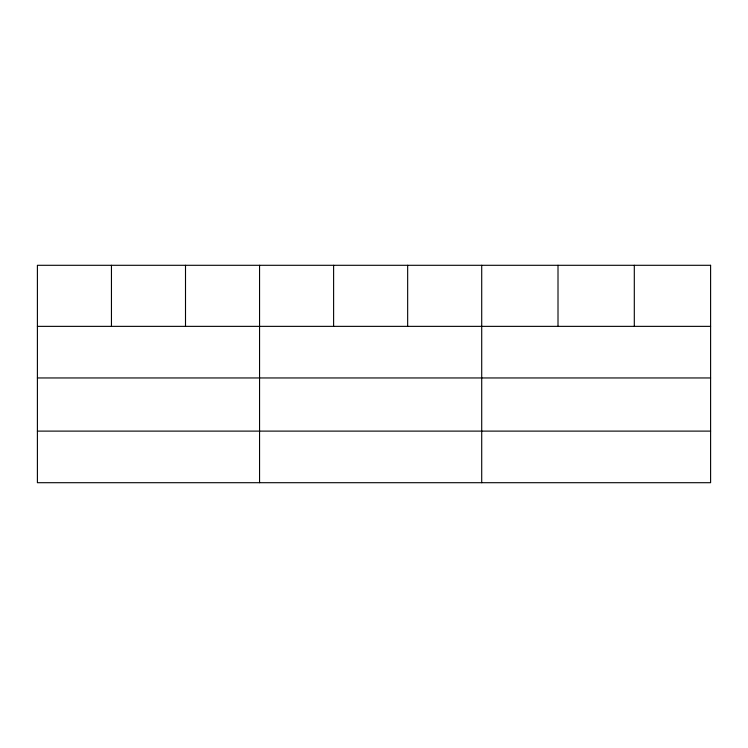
<?xml version="1.0" encoding="UTF-8"?>
<svg xmlns="http://www.w3.org/2000/svg" width="748" height="748" viewBox="0 0 748 748"><rect width="100%" height="100%" fill="white"/><g stroke="black" fill="none" stroke-linecap="round" stroke-linejoin="round"><path stroke-width="1.12" d="M37.4 326.362L710.6 326.362M37.4 377.955L710.6 377.955M37.4 431.11L710.6 431.11M634.304 265.297L634.304 326.362M558.008 265.297L558.008 326.362M481.712 265.297L481.712 482.703M407.66 265.297L407.66 326.362M333.608 265.297L333.608 326.362M259.556 265.297L259.556 482.703M185.504 265.297L185.504 326.362M111.452 265.297L111.452 326.362M710.6 265.297L37.4 265.297L37.4 482.703L710.6 482.703L710.6 265.297"/></g></svg>
